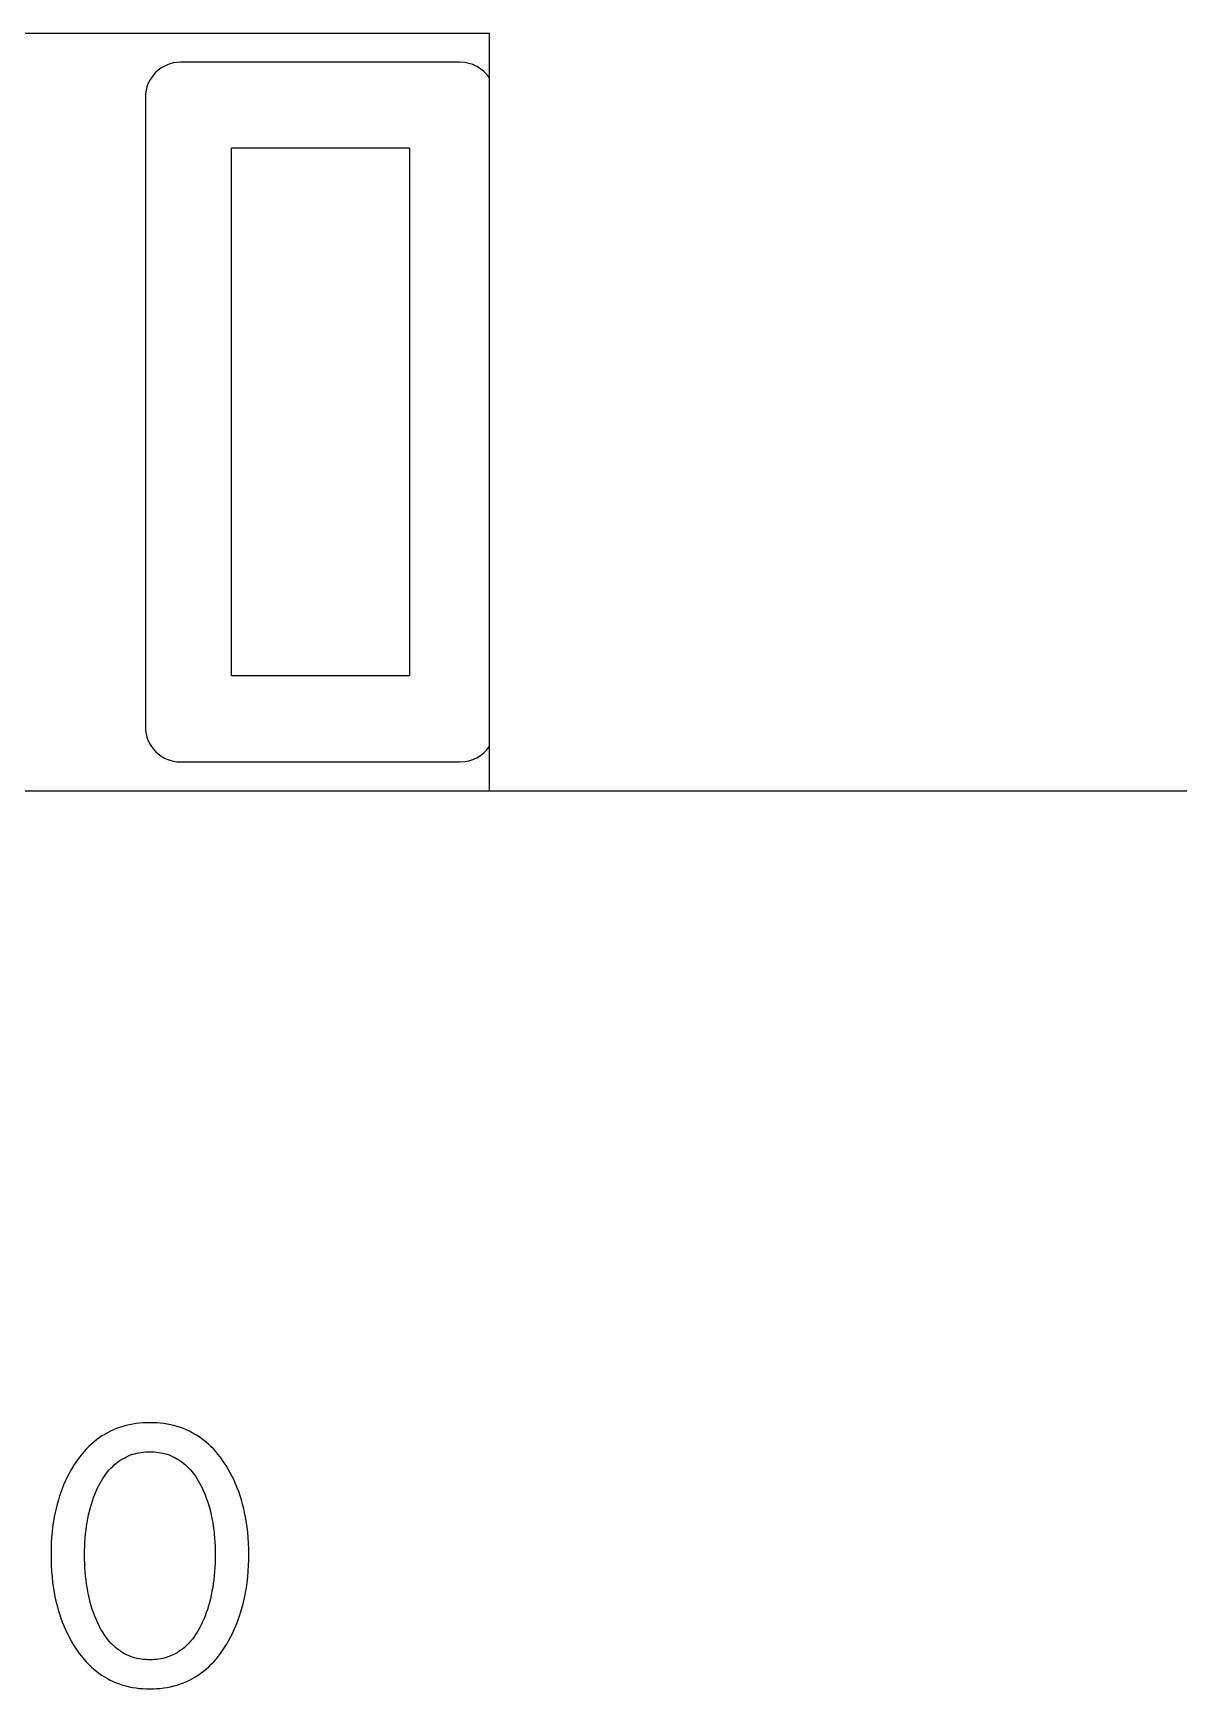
# Model space of a CAD drawing. Extents: x 0 to 420, y 0 to 297.
# Drawn here: x 161.35 to 171.17, y 231.43 to 245.63 of the extents above; entities that cross this region are included whole.
import ezdxf

# ---------------------------------------------------------------- set-up
doc = ezdxf.new("R2010")
doc.units = 0
doc.header["$LTSCALE"] = 23.1
doc.layers.add('10000_FRONT', color=7, linetype='CONTINUOUS')

msp = doc.modelspace()

# ---------------------------------------------------------------- linework, layer by layer
at = {"layer": '10000_FRONT', "color": 7, "linetype": 'CONTINUOUS'}
for p, q in [((151.012, 245.627), (165.262, 245.627)), ((165.262, 239.127), (165.262, 245.627)), ((165.012, 245.377), (162.612, 245.377)), ((162.312, 245.077), (162.312, 239.677)), ((163.049, 240.114), (163.049, 244.64)), ((164.575, 244.64), (163.049, 244.64)), ((164.575, 244.64), (164.575, 240.114)), ((164.575, 240.114), (163.049, 240.114)), ((162.612, 239.377), (165.012, 239.377)), ((177.762, 239.127), (144.262, 239.127)), ((161.94, 233.596), (161.917, 233.58)), ((161.964, 233.61), (161.94, 233.596)), ((161.988, 233.624), (161.964, 233.61)), ((162.013, 233.637), (161.988, 233.624)), ((162.038, 233.649), (162.013, 233.637)), ((162.064, 233.659), (162.038, 233.649)), ((162.09, 233.669), (162.064, 233.659)), ((162.118, 233.678), (162.09, 233.669)), ((162.147, 233.686), (162.118, 233.678)), ((162.175, 233.692), (162.147, 233.686)), ((162.204, 233.698), (162.175, 233.692)), ((162.233, 233.702), (162.204, 233.698)), ((162.262, 233.705), (162.233, 233.702)), ((162.292, 233.708), (162.262, 233.705)), ((162.321, 233.709), (162.292, 233.708)), ((162.351, 233.71), (162.321, 233.709)), ((162.38, 233.709), (162.351, 233.71)), ((162.41, 233.708), (162.38, 233.709)), ((162.439, 233.706), (162.41, 233.708)), ((162.469, 233.702), (162.439, 233.706)), ((162.498, 233.698), (162.469, 233.702)), ((162.527, 233.692), (162.498, 233.698)), ((162.555, 233.686), (162.527, 233.692)), ((162.584, 233.678), (162.555, 233.686)), ((162.612, 233.669), (162.584, 233.678)), ((162.638, 233.659), (162.612, 233.669)), ((162.664, 233.649), (162.638, 233.659)), ((162.689, 233.637), (162.664, 233.649)), ((162.714, 233.624), (162.689, 233.637)), ((162.738, 233.61), (162.714, 233.624)), ((162.762, 233.596), (162.738, 233.61)), ((162.785, 233.58), (162.762, 233.596)), ((161.787, 233.462), (161.767, 233.439)), ((161.807, 233.485), (161.787, 233.462)), ((161.828, 233.506), (161.807, 233.485)), ((161.85, 233.527), (161.828, 233.506)), ((161.873, 233.546), (161.85, 233.527)), ((161.894, 233.564), (161.873, 233.546)), ((161.917, 233.58), (161.894, 233.564)), ((162.221, 233.444), (162.239, 233.448)), ((162.239, 233.448), (162.257, 233.452)), ((162.257, 233.452), (162.276, 233.455)), ((162.276, 233.455), (162.294, 233.457)), ((162.294, 233.457), (162.313, 233.459)), ((162.313, 233.459), (162.332, 233.46)), ((162.332, 233.46), (162.351, 233.46)), ((162.351, 233.46), (162.37, 233.46)), ((162.37, 233.46), (162.388, 233.459)), ((162.388, 233.459), (162.407, 233.457)), ((162.407, 233.457), (162.426, 233.455)), ((162.426, 233.455), (162.444, 233.452)), ((162.444, 233.452), (162.462, 233.448)), ((162.462, 233.448), (162.481, 233.444)), ((162.808, 233.564), (162.785, 233.58)), ((162.83, 233.546), (162.808, 233.564)), ((162.852, 233.527), (162.83, 233.546)), ((162.874, 233.506), (162.852, 233.527)), ((162.895, 233.485), (162.874, 233.506)), ((162.915, 233.462), (162.895, 233.485)), ((162.934, 233.439), (162.915, 233.462)), ((161.692, 233.333), (161.674, 233.304)), ((161.697, 233.342), (161.692, 233.333)), ((161.714, 233.367), (161.697, 233.342)), ((161.731, 233.392), (161.714, 233.367)), ((161.749, 233.416), (161.731, 233.392)), ((161.767, 233.439), (161.749, 233.416)), ((161.988, 233.288), (162.003, 233.305)), ((162.003, 233.305), (162.019, 233.322)), ((162.019, 233.322), (162.032, 233.335)), ((162.032, 233.335), (162.045, 233.348)), ((162.045, 233.348), (162.059, 233.36)), ((162.059, 233.36), (162.073, 233.371)), ((162.073, 233.371), (162.088, 233.382)), ((162.088, 233.382), (162.103, 233.392)), ((162.103, 233.392), (162.119, 233.401)), ((162.119, 233.401), (162.135, 233.41)), ((162.135, 233.41), (162.151, 233.418)), ((162.151, 233.418), (162.168, 233.426)), ((162.168, 233.426), (162.185, 233.433)), ((162.185, 233.433), (162.203, 233.439)), ((162.203, 233.439), (162.221, 233.444)), ((162.481, 233.444), (162.498, 233.439)), ((162.498, 233.439), (162.516, 233.433)), ((162.516, 233.433), (162.533, 233.426)), ((162.533, 233.426), (162.55, 233.418)), ((162.55, 233.418), (162.566, 233.41)), ((162.566, 233.41), (162.582, 233.401)), ((162.582, 233.401), (162.598, 233.392)), ((162.598, 233.392), (162.613, 233.382)), ((162.613, 233.382), (162.628, 233.371)), ((162.628, 233.371), (162.642, 233.36)), ((162.642, 233.36), (162.656, 233.348)), ((162.656, 233.348), (162.67, 233.335)), ((162.67, 233.335), (162.683, 233.322)), ((162.683, 233.322), (162.698, 233.305)), ((162.698, 233.305), (162.713, 233.288)), ((162.953, 233.416), (162.934, 233.439)), ((162.971, 233.392), (162.953, 233.416)), ((162.988, 233.367), (162.971, 233.392)), ((163.004, 233.342), (162.988, 233.367)), ((163.022, 233.311), (163.004, 233.342)), ((163.04, 233.28), (163.022, 233.311)), ((161.614, 233.182), (161.601, 233.15)), ((161.628, 233.213), (161.614, 233.182)), ((161.642, 233.244), (161.628, 233.213)), ((161.658, 233.274), (161.642, 233.244)), ((161.674, 233.304), (161.658, 233.274)), ((161.903, 233.15), (161.913, 233.171)), ((161.913, 233.171), (161.924, 233.191)), ((161.924, 233.191), (161.936, 233.211)), ((161.936, 233.211), (161.948, 233.231)), ((161.948, 233.231), (161.961, 233.251)), ((161.961, 233.251), (161.974, 233.269)), ((161.974, 233.269), (161.988, 233.288)), ((162.713, 233.288), (162.727, 233.269)), ((162.727, 233.269), (162.741, 233.251)), ((162.741, 233.251), (162.754, 233.231)), ((162.754, 233.231), (162.766, 233.211)), ((162.766, 233.211), (162.777, 233.191)), ((162.777, 233.191), (162.788, 233.171)), ((162.788, 233.171), (162.798, 233.15)), ((163.056, 233.249), (163.04, 233.28)), ((163.072, 233.217), (163.056, 233.249)), ((163.086, 233.185), (163.072, 233.217)), ((163.1, 233.152), (163.086, 233.185)), ((161.566, 233.048), (161.555, 233.011)), ((161.577, 233.083), (161.566, 233.048)), ((161.589, 233.119), (161.577, 233.083)), ((161.601, 233.15), (161.589, 233.119)), ((161.849, 233.01), (161.858, 233.039)), ((161.858, 233.039), (161.868, 233.067)), ((161.868, 233.067), (161.879, 233.095)), ((161.879, 233.095), (161.891, 233.123)), ((161.891, 233.123), (161.903, 233.15)), ((162.798, 233.15), (162.801, 233.143)), ((162.801, 233.143), (162.813, 233.117)), ((162.813, 233.117), (162.824, 233.09)), ((162.824, 233.09), (162.834, 233.064)), ((162.834, 233.064), (162.844, 233.037)), ((162.844, 233.037), (162.853, 233.009)), ((163.112, 233.119), (163.1, 233.152)), ((163.125, 233.083), (163.112, 233.119)), ((163.136, 233.048), (163.125, 233.083)), ((163.146, 233.011), (163.136, 233.048)), ((161.531, 232.902), (161.524, 232.865)), ((161.538, 232.939), (161.531, 232.902)), ((161.546, 232.975), (161.538, 232.939)), ((161.555, 233.011), (161.546, 232.975)), ((161.813, 232.855), (161.819, 232.887)), ((161.819, 232.887), (161.825, 232.919)), ((161.825, 232.919), (161.833, 232.95)), ((161.833, 232.95), (161.841, 232.982)), ((161.841, 232.982), (161.849, 233.01)), ((162.853, 233.009), (162.861, 232.982)), ((162.861, 232.982), (162.869, 232.95)), ((162.869, 232.95), (162.876, 232.919)), ((162.876, 232.919), (162.883, 232.887)), ((162.883, 232.887), (162.889, 232.855)), ((163.155, 232.975), (163.146, 233.011)), ((163.163, 232.939), (163.155, 232.975)), ((163.171, 232.902), (163.163, 232.939)), ((163.177, 232.865), (163.171, 232.902)), ((161.512, 232.771), (161.508, 232.723)), ((161.517, 232.818), (161.512, 232.771)), ((161.524, 232.865), (161.517, 232.818)), ((161.796, 232.72), (161.799, 232.756)), ((161.799, 232.756), (161.803, 232.791)), ((161.803, 232.791), (161.808, 232.823)), ((161.808, 232.823), (161.813, 232.855)), ((162.889, 232.855), (162.894, 232.823)), ((162.894, 232.823), (162.898, 232.791)), ((162.898, 232.791), (162.902, 232.756)), ((162.902, 232.756), (162.905, 232.72)), ((163.184, 232.818), (163.177, 232.865)), ((163.19, 232.771), (163.184, 232.818)), ((163.194, 232.723), (163.19, 232.771)), ((161.505, 232.676), (161.503, 232.628)), ((161.503, 232.628), (161.503, 232.581)), ((161.508, 232.723), (161.505, 232.676)), ((161.791, 232.613), (161.792, 232.649)), ((161.791, 232.578), (161.791, 232.613)), ((161.792, 232.649), (161.794, 232.685)), ((161.794, 232.685), (161.796, 232.72)), ((162.905, 232.72), (162.907, 232.685)), ((162.907, 232.685), (162.909, 232.649)), ((162.909, 232.649), (162.91, 232.613)), ((162.91, 232.613), (162.91, 232.578)), ((163.197, 232.676), (163.194, 232.723)), ((163.198, 232.628), (163.197, 232.676)), ((163.199, 232.581), (163.198, 232.628)), ((161.503, 232.581), (161.503, 232.533)), ((161.503, 232.533), (161.505, 232.484)), ((161.505, 232.484), (161.508, 232.436)), ((161.791, 232.542), (161.791, 232.578)), ((161.792, 232.505), (161.791, 232.542)), ((161.794, 232.469), (161.792, 232.505)), ((161.796, 232.433), (161.794, 232.469)), ((162.908, 232.469), (162.905, 232.433)), ((162.909, 232.505), (162.908, 232.469)), ((162.91, 232.542), (162.909, 232.505)), ((162.91, 232.578), (162.91, 232.542)), ((163.194, 232.436), (163.197, 232.484)), ((163.197, 232.484), (163.198, 232.533)), ((163.198, 232.533), (163.199, 232.581)), ((161.508, 232.436), (161.512, 232.388)), ((161.512, 232.388), (161.517, 232.34)), ((161.517, 232.34), (161.524, 232.292)), ((161.799, 232.397), (161.796, 232.433)), ((161.803, 232.361), (161.799, 232.397)), ((161.808, 232.329), (161.803, 232.361)), ((161.813, 232.296), (161.808, 232.329)), ((162.894, 232.329), (162.889, 232.296)), ((162.898, 232.361), (162.894, 232.329)), ((162.902, 232.397), (162.898, 232.361)), ((162.905, 232.433), (162.902, 232.397)), ((163.178, 232.293), (163.184, 232.34)), ((163.184, 232.34), (163.19, 232.388)), ((163.19, 232.388), (163.194, 232.436)), ((161.524, 232.292), (161.53, 232.254)), ((161.53, 232.254), (161.537, 232.217)), ((161.537, 232.217), (161.545, 232.18)), ((161.545, 232.18), (161.555, 232.143)), ((161.818, 232.264), (161.813, 232.296)), ((161.825, 232.231), (161.818, 232.264)), ((161.832, 232.199), (161.825, 232.231)), ((161.84, 232.168), (161.832, 232.199)), ((162.869, 232.199), (162.861, 232.168)), ((162.877, 232.231), (162.869, 232.199)), ((162.883, 232.264), (162.877, 232.231)), ((162.889, 232.296), (162.883, 232.264)), ((163.147, 232.144), (163.156, 232.181)), ((163.156, 232.181), (163.164, 232.218)), ((163.164, 232.218), (163.171, 232.255)), ((163.171, 232.255), (163.178, 232.293)), ((161.555, 232.143), (161.565, 232.106)), ((161.565, 232.106), (161.576, 232.07)), ((161.576, 232.07), (161.588, 232.034)), ((161.588, 232.034), (161.6, 232.001)), ((161.848, 232.138), (161.84, 232.168)), ((161.857, 232.109), (161.848, 232.138)), ((161.867, 232.081), (161.857, 232.109)), ((161.878, 232.052), (161.867, 232.081)), ((161.889, 232.024), (161.878, 232.052)), ((162.824, 232.052), (162.812, 232.024)), ((162.834, 232.081), (162.824, 232.052)), ((162.844, 232.109), (162.834, 232.081)), ((162.853, 232.138), (162.844, 232.109)), ((162.861, 232.168), (162.853, 232.138)), ((163.101, 232.001), (163.114, 232.035)), ((163.114, 232.035), (163.126, 232.071)), ((163.126, 232.071), (163.137, 232.107)), ((163.137, 232.107), (163.147, 232.144)), ((161.6, 232.001), (161.613, 231.967)), ((161.613, 231.967), (161.628, 231.934)), ((161.628, 231.934), (161.643, 231.902)), ((161.643, 231.902), (161.659, 231.87)), ((161.902, 231.996), (161.889, 232.024)), ((161.912, 231.975), (161.902, 231.996)), ((161.923, 231.954), (161.912, 231.975)), ((161.934, 231.933), (161.923, 231.954)), ((161.946, 231.913), (161.934, 231.933)), ((161.959, 231.893), (161.946, 231.913)), ((161.972, 231.873), (161.959, 231.893)), ((162.743, 231.893), (162.729, 231.873)), ((162.755, 231.913), (162.743, 231.893)), ((162.767, 231.933), (162.755, 231.913)), ((162.779, 231.954), (162.767, 231.933)), ((162.79, 231.975), (162.779, 231.954)), ((162.8, 231.996), (162.79, 231.975)), ((162.812, 232.024), (162.8, 231.996)), ((163.042, 231.87), (163.059, 231.902)), ((163.059, 231.902), (163.074, 231.935)), ((163.074, 231.935), (163.088, 231.968)), ((163.088, 231.968), (163.101, 232.001)), ((161.659, 231.87), (161.676, 231.838)), ((161.676, 231.838), (161.694, 231.808)), ((161.694, 231.808), (161.711, 231.782)), ((161.711, 231.782), (161.728, 231.756)), ((161.728, 231.756), (161.745, 231.731)), ((161.987, 231.854), (161.972, 231.873)), ((162.002, 231.836), (161.987, 231.854)), ((162.017, 231.819), (162.002, 231.836)), ((162.03, 231.805), (162.017, 231.819)), ((162.044, 231.793), (162.03, 231.805)), ((162.058, 231.78), (162.044, 231.793)), ((162.072, 231.769), (162.058, 231.78)), ((162.087, 231.758), (162.072, 231.769)), ((162.102, 231.747), (162.087, 231.758)), ((162.118, 231.737), (162.102, 231.747)), ((162.599, 231.747), (162.584, 231.737)), ((162.614, 231.758), (162.599, 231.747)), ((162.629, 231.769), (162.614, 231.758)), ((162.644, 231.78), (162.629, 231.769)), ((162.658, 231.793), (162.644, 231.78)), ((162.671, 231.805), (162.658, 231.793)), ((162.684, 231.819), (162.671, 231.805)), ((162.7, 231.836), (162.684, 231.819)), ((162.715, 231.854), (162.7, 231.836)), ((162.729, 231.873), (162.715, 231.854)), ((162.956, 231.731), (162.974, 231.756)), ((162.974, 231.756), (162.991, 231.782)), ((162.991, 231.782), (163.007, 231.808)), ((163.007, 231.808), (163.025, 231.839)), ((163.025, 231.839), (163.042, 231.87)), ((161.745, 231.731), (161.764, 231.707)), ((161.764, 231.707), (161.784, 231.683)), ((161.784, 231.683), (161.804, 231.66)), ((161.804, 231.66), (161.825, 231.638)), ((161.825, 231.638), (161.847, 231.617)), ((161.847, 231.617), (161.87, 231.596)), ((162.134, 231.728), (162.118, 231.737)), ((162.15, 231.72), (162.134, 231.728)), ((162.167, 231.712), (162.15, 231.72)), ((162.184, 231.705), (162.167, 231.712)), ((162.202, 231.699), (162.184, 231.705)), ((162.22, 231.694), (162.202, 231.699)), ((162.238, 231.689), (162.22, 231.694)), ((162.257, 231.685), (162.238, 231.689)), ((162.275, 231.682), (162.257, 231.685)), ((162.294, 231.68), (162.275, 231.682)), ((162.313, 231.678), (162.294, 231.68)), ((162.332, 231.677), (162.313, 231.678)), ((162.351, 231.677), (162.332, 231.677)), ((162.37, 231.677), (162.351, 231.677)), ((162.389, 231.678), (162.37, 231.677)), ((162.407, 231.68), (162.389, 231.678)), ((162.426, 231.682), (162.407, 231.68)), ((162.445, 231.685), (162.426, 231.682)), ((162.463, 231.689), (162.445, 231.685)), ((162.481, 231.694), (162.463, 231.689)), ((162.499, 231.699), (162.481, 231.694)), ((162.517, 231.705), (162.499, 231.699)), ((162.534, 231.712), (162.517, 231.705)), ((162.551, 231.72), (162.534, 231.712)), ((162.568, 231.728), (162.551, 231.72)), ((162.584, 231.737), (162.568, 231.728)), ((162.832, 231.596), (162.855, 231.617)), ((162.855, 231.617), (162.877, 231.638)), ((162.877, 231.638), (162.898, 231.66)), ((162.898, 231.66), (162.918, 231.683)), ((162.918, 231.683), (162.938, 231.707)), ((162.938, 231.707), (162.956, 231.731)), ((161.87, 231.596), (161.892, 231.578)), ((161.892, 231.578), (161.914, 231.561)), ((161.914, 231.561), (161.937, 231.545)), ((161.937, 231.545), (161.961, 231.53)), ((161.961, 231.53), (161.986, 231.516)), ((161.986, 231.516), (162.011, 231.503)), ((162.011, 231.503), (162.036, 231.49)), ((162.036, 231.49), (162.062, 231.479)), ((162.062, 231.479), (162.089, 231.469)), ((162.089, 231.469), (162.117, 231.46)), ((162.117, 231.46), (162.145, 231.452)), ((162.557, 231.452), (162.585, 231.46)), ((162.585, 231.46), (162.614, 231.469)), ((162.614, 231.469), (162.64, 231.479)), ((162.64, 231.479), (162.666, 231.49)), ((162.666, 231.49), (162.691, 231.503)), ((162.691, 231.503), (162.716, 231.516)), ((162.716, 231.516), (162.741, 231.53)), ((162.741, 231.53), (162.765, 231.545)), ((162.765, 231.545), (162.788, 231.561)), ((162.788, 231.561), (162.811, 231.578)), ((162.811, 231.578), (162.832, 231.596)), ((162.145, 231.452), (162.174, 231.445)), ((162.174, 231.445), (162.203, 231.44)), ((162.203, 231.44), (162.232, 231.435)), ((162.232, 231.435), (162.262, 231.431)), ((162.262, 231.431), (162.291, 231.429)), ((162.291, 231.429), (162.321, 231.428)), ((162.321, 231.428), (162.351, 231.427)), ((162.351, 231.427), (162.381, 231.428)), ((162.381, 231.428), (162.41, 231.429)), ((162.41, 231.429), (162.44, 231.431)), ((162.44, 231.431), (162.469, 231.435)), ((162.469, 231.435), (162.499, 231.44)), ((162.499, 231.44), (162.528, 231.445)), ((162.528, 231.445), (162.557, 231.452))]:
    msp.add_line(p, q, dxfattribs=at)
for centre, start, end in [((162.612, 245.077), 90, 180), ((165.012, 245.077), 33.5245, 90), ((162.612, 239.677), 180, 270), ((165.012, 239.677), 270, 326.4755)]:
    msp.add_arc(centre, 0.3, start, end, dxfattribs=at)

doc.saveas('drawing.dxf')
